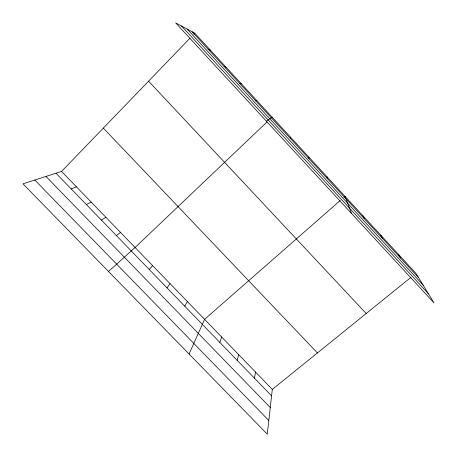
<?xml version="1.0" encoding="UTF-8"?>
<svg xmlns="http://www.w3.org/2000/svg" width="457" height="457" viewBox="0 0 457 457"><rect width="100%" height="100%" fill="white"/><g stroke="black" fill="none" stroke-linecap="round" stroke-linejoin="round"><path stroke-width="0.69" d="M411.037 277.285L272.309 389.404L267.265 434.15L22.953 183.805L61.558 171.444L189.889 38.297M254.435 378.173L255.537 372.055M237.183 360.35L238.657 354.598M219.817 342.419L221.674 337.032M290.138 138.208L290.509 137.146M189.067 354.021L204.576 319.352L340.214 200.514M184.737 306.19L187.37 301.557M167.028 287.893L170.05 283.648M149.199 269.476L152.621 265.62M193.808 34.235L194.791 33.218L415.927 273.332L434.047 302.934L175.637 22.85L194.791 33.218M267.054 121.933L135.078 247.477L108.52 271.481M271.081 118.106L272.086 117.146L266.38 121.202M343.938 197.253L345.001 196.321L351.564 213.533M116.364 235.566L120.534 232.436M101.397 220.108L105.91 217.309M86.35 204.565L91.206 202.103M71.218 188.935L76.422 186.816M255.617 100.734L256.805 100.557M239.868 83.637L241.439 83.865M224.027 66.442L225.981 67.082M208.095 49.145L210.431 50.201M45.98 176.431L270.264 407.524M34.783 180.012L268.802 420.491M61.558 171.444L272.309 389.404M56 173.22L271.578 395.876M103.322 128.109L317.426 352.941M148.565 81.175L366.2 313.525M192.06 31.739L418.526 277.576M187.119 29.065L423.216 285.237M181.555 26.055L428.472 293.828M398.378 254.275L400.572 258.085M380.71 235.092L382.486 238.457M362.915 215.773L364.28 218.692M326.961 176.733L327.475 178.733M308.801 157.008L308.875 158.545"/></g></svg>
